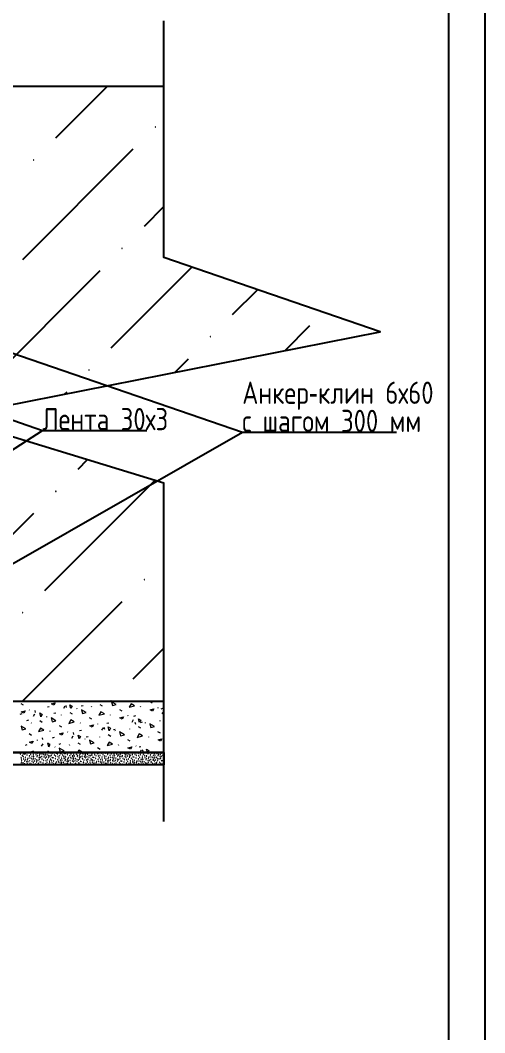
# Model space of a CAD drawing. Header units: millimetres. Extents: x 0 to 23.3, y 0 to 16.5.
# Drawn here: x 20.83 to 23.34, y 8.3 to 13.76 of the extents above; entities that cross this region are included whole.
import ezdxf

# ---------------------------------------------------------------- set-up
doc = ezdxf.new("R2010")
doc.units = ezdxf.units.MM
doc.layers.add('PDF _Геометрия', color=7, linetype='Continuous')
doc.layers.add('PDF _Текст', color=7, linetype='Continuous')
doc.styles.get("Standard").update_dxf_attribs({"font": 'ГОСТ тип А.ttf'})

msp = doc.modelspace()

# ---------------------------------------------------------------- linework, layer by layer
at = {"layer": 'PDF _Геометрия', "lineweight": 25}
for points in [[(0.0435, 16.5036), (23.3398, 16.5036), (23.3398, 0.0315), (0.0435, 0.0315)], [(0.8279, 16.3075), (23.1437, 16.3075), (23.1437, 0.2276), (0.8279, 0.2276)], [(21.6086, 9.7458), (18.2399, 9.7458), (18.1735, 9.7458), (18.1735, 12.6382), (18.2399, 12.6382), (18.2399, 9.8122), (21.6086, 9.8122)]]:
    msp.add_lwpolyline(points, close=True, dxfattribs=at)
for points in [[(21.6086, 9.4391), (21.6086, 11.2652), (20.4425, 11.6217), (22.7747, 12.0822), (21.6086, 12.4833), (21.6086, 13.7609)], [(21.6086, 13.4066), (19.4149, 13.4066), (19.4149, 10.0885), (21.6086, 10.0885)], [(21.3028, 13.4066), (21.024, 13.1279)], [(21.4412, 13.0683), (20.8452, 12.4723)], [(21.6086, 12.7589), (21.5008, 12.6511)], [(21.2624, 12.4127), (20.6664, 11.8168)], [(21.7583, 12.4318), (21.322, 11.9956)], [(22.113, 12.3098), (21.9775, 12.1743)], [(20.1404, 12.1924), (20.1532, 12.188), (22.0327, 11.5409)], [(22.3947, 12.1147), (22.2607, 11.9807)], [(21.7391, 11.936), (21.6666, 11.8634)], [(21.0836, 11.7572), (21.0725, 11.7461)], [(20.1394, 10.4582), (20.1511, 10.4649), (22.0327, 11.5409), (22.0381, 11.5409), (22.8641, 11.5409)], [(21.1949, 11.3917), (21.1432, 11.34)], [(21.56, 11.2801), (20.9644, 10.6845)], [(20.9048, 11.1016), (20.3089, 10.5057)], [(21.3816, 10.6249), (20.8452, 10.0885)], [(21.6086, 10.3751), (21.4412, 10.2077)], [(21.6086, 9.8122), (18.4323, 9.8122), (18.4323, 10.2265), (19.4149, 10.2265)]]:
    msp.add_lwpolyline(points, dxfattribs=at)
at = {"layer": 'PDF _Геометрия', "lineweight": 5}
for points in [[(21.5604, 13.1875), (21.5624, 13.1875), (21.5624, 13.1895), (21.5604, 13.1895)], [(20.9048, 13.0087), (20.9068, 13.0087), (20.9068, 13.0107), (20.9048, 13.0107)], [(21.3816, 12.5319), (21.3836, 12.5319), (21.3836, 12.5339), (21.3816, 12.5339)], [(21.8583, 12.0552), (21.8603, 12.0552), (21.8603, 12.0572), (21.8583, 12.0572)], [(21.2028, 11.8764), (21.2048, 11.8764), (21.2048, 11.8784), (21.2028, 11.8784)], [(21.024, 11.2208), (21.026, 11.2208), (21.026, 11.2228), (21.024, 11.2228)], [(21.5008, 10.7441), (21.5028, 10.7441), (21.5028, 10.7461), (21.5008, 10.7461)], [(20.8452, 10.5653), (20.8472, 10.5653), (20.8472, 10.5673), (20.8452, 10.5673)], [(21.322, 10.0885), (21.324, 10.0885), (21.324, 10.0905), (21.322, 10.0905)], [(20.833, 9.8034), (20.835, 9.8034), (20.835, 9.8054), (20.833, 9.8054)], [(20.8397, 9.8116), (20.8417, 9.8116), (20.8417, 9.8136), (20.8397, 9.8136)], [(20.8425, 9.795), (20.8445, 9.795), (20.8445, 9.797), (20.8425, 9.797)], [(20.8493, 9.7879), (20.8513, 9.7879), (20.8513, 9.7899), (20.8493, 9.7899)], [(20.8596, 9.7856), (20.8616, 9.7856), (20.8616, 9.7876), (20.8596, 9.7876)], [(20.8677, 9.7979), (20.8697, 9.7979), (20.8697, 9.7999), (20.8677, 9.7999)], [(20.8702, 9.8119), (20.8722, 9.8119), (20.8722, 9.8139), (20.8702, 9.8139)], [(20.8831, 9.8105), (20.8851, 9.8105), (20.8851, 9.8125), (20.8831, 9.8125)], [(20.8884, 9.8014), (20.8904, 9.8014), (20.8904, 9.8034), (20.8884, 9.8034)], [(20.8959, 9.7901), (20.8979, 9.7901), (20.8979, 9.7921), (20.8959, 9.7921)], [(20.9024, 9.7989), (20.9044, 9.7989), (20.9044, 9.8009), (20.9024, 9.8009)], [(20.9049, 9.7895), (20.9069, 9.7895), (20.9069, 9.7915), (20.9049, 9.7915)], [(20.9145, 9.8103), (20.9165, 9.8103), (20.9165, 9.8123), (20.9145, 9.8123)], [(20.9161, 9.7992), (20.9181, 9.7992), (20.9181, 9.8012), (20.9161, 9.8012)], [(20.9215, 9.788), (20.9235, 9.788), (20.9235, 9.79), (20.9215, 9.79)], [(20.9244, 9.7941), (20.9264, 9.7941), (20.9264, 9.7961), (20.9244, 9.7961)], [(20.9247, 9.808), (20.9267, 9.808), (20.9267, 9.81), (20.9247, 9.81)], [(20.9324, 9.7837), (20.9344, 9.7837), (20.9344, 9.7857), (20.9324, 9.7857)], [(20.9349, 9.7955), (20.9369, 9.7955), (20.9369, 9.7975), (20.9349, 9.7975)], [(20.939, 9.8027), (20.941, 9.8027), (20.941, 9.8047), (20.939, 9.8047)], [(20.9394, 9.7846), (20.9414, 9.7846), (20.9414, 9.7866), (20.9394, 9.7866)], [(20.9496, 9.8035), (20.9516, 9.8035), (20.9516, 9.8055), (20.9496, 9.8055)], [(20.9586, 9.8007), (20.9606, 9.8007), (20.9606, 9.8027), (20.9586, 9.8027)], [(20.9607, 9.7862), (20.9627, 9.7862), (20.9627, 9.7882), (20.9607, 9.7882)], [(20.9658, 9.7945), (20.9678, 9.7945), (20.9678, 9.7965), (20.9658, 9.7965)], [(20.9673, 9.8008), (20.9693, 9.8008), (20.9693, 9.8028), (20.9673, 9.8028)], [(20.97, 9.812), (20.972, 9.812), (20.972, 9.814), (20.97, 9.814)], [(20.9742, 9.7872), (20.9762, 9.7872), (20.9762, 9.7892), (20.9742, 9.7892)], [(20.9853, 9.7932), (20.9873, 9.7932), (20.9873, 9.7952), (20.9853, 9.7952)], [(20.9858, 9.7831), (20.9878, 9.7831), (20.9878, 9.7851), (20.9858, 9.7851)], [(20.9866, 9.8104), (20.9886, 9.8104), (20.9886, 9.8124), (20.9866, 9.8124)], [(20.9925, 9.7913), (20.9945, 9.7913), (20.9945, 9.7933), (20.9925, 9.7933)], [(20.9976, 9.8061), (20.9996, 9.8061), (20.9996, 9.8081), (20.9976, 9.8081)], [(21.0003, 9.7961), (21.0023, 9.7961), (21.0023, 9.7981), (21.0003, 9.7981)], [(21.0045, 9.8071), (21.0065, 9.8071), (21.0065, 9.8091), (21.0045, 9.8091)], [(21.0151, 9.7976), (21.0171, 9.7976), (21.0171, 9.7996), (21.0151, 9.7996)], [(21.023, 9.7916), (21.025, 9.7916), (21.025, 9.7936), (21.023, 9.7936)], [(21.0259, 9.8086), (21.0279, 9.8086), (21.0279, 9.8106), (21.0259, 9.8106)], [(21.0327, 9.8037), (21.0347, 9.8037), (21.0347, 9.8057), (21.0327, 9.8057)], [(21.0358, 9.7902), (21.0378, 9.7902), (21.0378, 9.7922), (21.0358, 9.7922)], [(21.0394, 9.8096), (21.0414, 9.8096), (21.0414, 9.8116), (21.0394, 9.8116)], [(21.0439, 9.7944), (21.0459, 9.7944), (21.0459, 9.7964), (21.0439, 9.7964)], [(21.0509, 9.8056), (21.0529, 9.8056), (21.0529, 9.8076), (21.0509, 9.8076)], [(21.0604, 9.7972), (21.0624, 9.7972), (21.0624, 9.7992), (21.0604, 9.7992)], [(21.0672, 9.79), (21.0692, 9.79), (21.0692, 9.792), (21.0672, 9.792)], [(21.0775, 9.7878), (21.0795, 9.7878), (21.0795, 9.7898), (21.0775, 9.7898)], [(21.0857, 9.8), (21.0877, 9.8), (21.0877, 9.802), (21.0857, 9.802)], [(21.0917, 9.7824), (21.0937, 9.7824), (21.0937, 9.7844), (21.0917, 9.7844)], [(21.1024, 9.7832), (21.1044, 9.7832), (21.1044, 9.7852), (21.1024, 9.7852)], [(21.1063, 9.8035), (21.1083, 9.8035), (21.1083, 9.8055), (21.1063, 9.8055)], [(21.1138, 9.7922), (21.1158, 9.7922), (21.1158, 9.7942), (21.1138, 9.7942)], [(21.1203, 9.801), (21.1223, 9.801), (21.1223, 9.803), (21.1203, 9.803)], [(21.1228, 9.7917), (21.1248, 9.7917), (21.1248, 9.7937), (21.1228, 9.7937)], [(21.134, 9.8014), (21.136, 9.8014), (21.136, 9.8034), (21.134, 9.8034)], [(21.1394, 9.7901), (21.1414, 9.7901), (21.1414, 9.7921), (21.1394, 9.7921)], [(21.1424, 9.7962), (21.1444, 9.7962), (21.1444, 9.7982), (21.1424, 9.7982)], [(21.1427, 9.8102), (21.1447, 9.8102), (21.1447, 9.8122), (21.1427, 9.8122)], [(21.1503, 9.7859), (21.1523, 9.7859), (21.1523, 9.7879), (21.1503, 9.7879)], [(21.1528, 9.7976), (21.1548, 9.7976), (21.1548, 9.7996), (21.1528, 9.7996)], [(21.1569, 9.8049), (21.1589, 9.8049), (21.1589, 9.8069), (21.1569, 9.8069)], [(21.1573, 9.7868), (21.1593, 9.7868), (21.1593, 9.7888), (21.1573, 9.7888)], [(21.1675, 9.8056), (21.1695, 9.8056), (21.1695, 9.8076), (21.1675, 9.8076)], [(21.1765, 9.8029), (21.1785, 9.8029), (21.1785, 9.8049), (21.1765, 9.8049)], [(21.1786, 9.7883), (21.1806, 9.7883), (21.1806, 9.7903), (21.1786, 9.7903)], [(21.1838, 9.7966), (21.1858, 9.7966), (21.1858, 9.7986), (21.1838, 9.7986)], [(21.1852, 9.803), (21.1872, 9.803), (21.1872, 9.805), (21.1852, 9.805)], [(21.1854, 9.7834), (21.1874, 9.7834), (21.1874, 9.7854), (21.1854, 9.7854)], [(21.1921, 9.7893), (21.1941, 9.7893), (21.1941, 9.7913), (21.1921, 9.7913)], [(21.2032, 9.7953), (21.2052, 9.7953), (21.2052, 9.7973), (21.2032, 9.7973)], [(21.2037, 9.7853), (21.2057, 9.7853), (21.2057, 9.7873), (21.2037, 9.7873)], [(21.2104, 9.7934), (21.2124, 9.7934), (21.2124, 9.7954), (21.2104, 9.7954)], [(21.2155, 9.8083), (21.2175, 9.8083), (21.2175, 9.8103), (21.2155, 9.8103)], [(21.2182, 9.7983), (21.2202, 9.7983), (21.2202, 9.8003), (21.2182, 9.8003)], [(21.2224, 9.8092), (21.2244, 9.8092), (21.2244, 9.8112), (21.2224, 9.8112)], [(21.233, 9.7997), (21.235, 9.7997), (21.235, 9.8017), (21.233, 9.8017)], [(21.2409, 9.7937), (21.2429, 9.7937), (21.2429, 9.7957), (21.2409, 9.7957)], [(21.2438, 9.8107), (21.2458, 9.8107), (21.2458, 9.8127), (21.2438, 9.8127)], [(21.2506, 9.8058), (21.2526, 9.8058), (21.2526, 9.8078), (21.2506, 9.8078)], [(21.2537, 9.7923), (21.2557, 9.7923), (21.2557, 9.7943), (21.2537, 9.7943)], [(21.2573, 9.8118), (21.2593, 9.8118), (21.2593, 9.8138), (21.2573, 9.8138)], [(21.2591, 9.7832), (21.2611, 9.7832), (21.2611, 9.7852), (21.2591, 9.7852)], [(21.2618, 9.7965), (21.2638, 9.7965), (21.2638, 9.7985), (21.2618, 9.7985)], [(21.2689, 9.8077), (21.2709, 9.8077), (21.2709, 9.8097), (21.2689, 9.8097)], [(21.2783, 9.7993), (21.2803, 9.7993), (21.2803, 9.8013), (21.2783, 9.8013)], [(21.2851, 9.7922), (21.2871, 9.7922), (21.2871, 9.7942), (21.2851, 9.7942)], [(21.2954, 9.7899), (21.2974, 9.7899), (21.2974, 9.7919), (21.2954, 9.7919)], [(21.3036, 9.8022), (21.3056, 9.8022), (21.3056, 9.8042), (21.3036, 9.8042)], [(21.3096, 9.7846), (21.3116, 9.7846), (21.3116, 9.7866), (21.3096, 9.7866)], [(21.3203, 9.7854), (21.3223, 9.7854), (21.3223, 9.7874), (21.3203, 9.7874)], [(21.3242, 9.8057), (21.3262, 9.8057), (21.3262, 9.8077), (21.3242, 9.8077)], [(21.3292, 9.7826), (21.3312, 9.7826), (21.3312, 9.7846), (21.3292, 9.7846)], [(21.3317, 9.7944), (21.3337, 9.7944), (21.3337, 9.7964), (21.3317, 9.7964)], [(21.338, 9.7827), (21.34, 9.7827), (21.34, 9.7847), (21.338, 9.7847)], [(21.3382, 9.8032), (21.3402, 9.8032), (21.3402, 9.8052), (21.3382, 9.8052)], [(21.3407, 9.7938), (21.3427, 9.7938), (21.3427, 9.7958), (21.3407, 9.7958)], [(21.3519, 9.8035), (21.3539, 9.8035), (21.3539, 9.8055), (21.3519, 9.8055)], [(21.3573, 9.7923), (21.3593, 9.7923), (21.3593, 9.7943), (21.3573, 9.7943)], [(21.3603, 9.7984), (21.3623, 9.7984), (21.3623, 9.8004), (21.3603, 9.8004)], [(21.3682, 9.788), (21.3702, 9.788), (21.3702, 9.79), (21.3682, 9.79)], [(21.3707, 9.7998), (21.3727, 9.7998), (21.3727, 9.8018), (21.3707, 9.8018)], [(21.3748, 9.807), (21.3768, 9.807), (21.3768, 9.809), (21.3748, 9.809)], [(21.3752, 9.7889), (21.3772, 9.7889), (21.3772, 9.7909), (21.3752, 9.7909)], [(21.3854, 9.8078), (21.3874, 9.8078), (21.3874, 9.8098), (21.3854, 9.8098)], [(21.3944, 9.805), (21.3964, 9.805), (21.3964, 9.807), (21.3944, 9.807)], [(21.3965, 9.7905), (21.3985, 9.7905), (21.3985, 9.7925), (21.3965, 9.7925)], [(21.4017, 9.7988), (21.4037, 9.7988), (21.4037, 9.8008), (21.4017, 9.8008)], [(21.4031, 9.8051), (21.4051, 9.8051), (21.4051, 9.8071), (21.4031, 9.8071)], [(21.4033, 9.7855), (21.4053, 9.7855), (21.4053, 9.7875), (21.4033, 9.7875)], [(21.41, 9.7915), (21.412, 9.7915), (21.412, 9.7935), (21.41, 9.7935)], [(21.4211, 9.7975), (21.4231, 9.7975), (21.4231, 9.7995), (21.4211, 9.7995)], [(21.4216, 9.7874), (21.4236, 9.7874), (21.4236, 9.7894), (21.4216, 9.7894)], [(21.4283, 9.7956), (21.4303, 9.7956), (21.4303, 9.7976), (21.4283, 9.7976)], [(21.4334, 9.8104), (21.4354, 9.8104), (21.4354, 9.8124), (21.4334, 9.8124)], [(21.4361, 9.8004), (21.4381, 9.8004), (21.4381, 9.8024), (21.4361, 9.8024)], [(21.4403, 9.8114), (21.4423, 9.8114), (21.4423, 9.8134), (21.4403, 9.8134)], [(21.4509, 9.8019), (21.4529, 9.8019), (21.4529, 9.8039), (21.4509, 9.8039)], [(21.4563, 9.7819), (21.4583, 9.7819), (21.4583, 9.7839), (21.4563, 9.7839)], [(21.4588, 9.7959), (21.4608, 9.7959), (21.4608, 9.7979), (21.4588, 9.7979)], [(21.4685, 9.808), (21.4705, 9.808), (21.4705, 9.81), (21.4685, 9.81)], [(21.4717, 9.7945), (21.4737, 9.7945), (21.4737, 9.7965), (21.4717, 9.7965)], [(21.477, 9.7854), (21.479, 9.7854), (21.479, 9.7874), (21.477, 9.7874)], [(21.4797, 9.7987), (21.4817, 9.7987), (21.4817, 9.8007), (21.4797, 9.8007)], [(21.4868, 9.8099), (21.4888, 9.8099), (21.4888, 9.8119), (21.4868, 9.8119)], [(21.4909, 9.7829), (21.4929, 9.7829), (21.4929, 9.7849), (21.4909, 9.7849)], [(21.4962, 9.8015), (21.4982, 9.8015), (21.4982, 9.8035), (21.4962, 9.8035)], [(21.503, 9.7943), (21.505, 9.7943), (21.505, 9.7963), (21.503, 9.7963)], [(21.5047, 9.7832), (21.5067, 9.7832), (21.5067, 9.7852), (21.5047, 9.7852)], [(21.5133, 9.792), (21.5153, 9.792), (21.5153, 9.794), (21.5133, 9.794)], [(21.5215, 9.8043), (21.5235, 9.8043), (21.5235, 9.8063), (21.5215, 9.8063)], [(21.5275, 9.7867), (21.5295, 9.7867), (21.5295, 9.7887), (21.5275, 9.7887)], [(21.5382, 9.7875), (21.5402, 9.7875), (21.5402, 9.7895), (21.5382, 9.7895)], [(21.5421, 9.8078), (21.5441, 9.8078), (21.5441, 9.8098), (21.5421, 9.8098)], [(21.5472, 9.7848), (21.5492, 9.7848), (21.5492, 9.7868), (21.5472, 9.7868)], [(21.5497, 9.7965), (21.5517, 9.7965), (21.5517, 9.7985), (21.5497, 9.7985)], [(21.5559, 9.7848), (21.5579, 9.7848), (21.5579, 9.7868), (21.5559, 9.7868)], [(21.5561, 9.8053), (21.5581, 9.8053), (21.5581, 9.8073), (21.5561, 9.8073)], [(21.5586, 9.796), (21.5606, 9.796), (21.5606, 9.798), (21.5586, 9.798)], [(21.5698, 9.8057), (21.5718, 9.8057), (21.5718, 9.8077), (21.5698, 9.8077)], [(21.5752, 9.7944), (21.5772, 9.7944), (21.5772, 9.7964), (21.5752, 9.7964)], [(21.5782, 9.8005), (21.5802, 9.8005), (21.5802, 9.8025), (21.5782, 9.8025)], [(21.5861, 9.7902), (21.5881, 9.7902), (21.5881, 9.7922), (21.5861, 9.7922)], [(21.5886, 9.8019), (21.5906, 9.8019), (21.5906, 9.8039), (21.5886, 9.8039)], [(21.5927, 9.8092), (21.5947, 9.8092), (21.5947, 9.8112), (21.5927, 9.8112)], [(21.5931, 9.7911), (21.5951, 9.7911), (21.5951, 9.7931), (21.5931, 9.7931)], [(21.6033, 9.8099), (21.6053, 9.8099), (21.6053, 9.8119), (21.6033, 9.8119)], [(21.6036, 9.7816), (21.6056, 9.7816), (21.6056, 9.7836), (21.6036, 9.7836)], [(20.8355, 9.7496), (20.8375, 9.7496), (20.8375, 9.7516), (20.8355, 9.7516)], [(20.837, 9.756), (20.839, 9.756), (20.839, 9.758), (20.837, 9.758)], [(20.8372, 9.7764), (20.8392, 9.7764), (20.8392, 9.7784), (20.8372, 9.7784)], [(20.8397, 9.7671), (20.8417, 9.7671), (20.8417, 9.7691), (20.8397, 9.7691)], [(20.851, 9.7768), (20.853, 9.7768), (20.853, 9.7788), (20.851, 9.7788)], [(20.8549, 9.7483), (20.8569, 9.7483), (20.8569, 9.7503), (20.8549, 9.7503)], [(20.8563, 9.7655), (20.8583, 9.7655), (20.8583, 9.7675), (20.8563, 9.7675)], [(20.8593, 9.7717), (20.8613, 9.7717), (20.8613, 9.7737), (20.8593, 9.7737)], [(20.8622, 9.7464), (20.8642, 9.7464), (20.8642, 9.7484), (20.8622, 9.7484)], [(20.8672, 9.7613), (20.8692, 9.7613), (20.8692, 9.7633), (20.8672, 9.7633)], [(20.8697, 9.7731), (20.8717, 9.7731), (20.8717, 9.7751), (20.8697, 9.7751)], [(20.87, 9.7513), (20.872, 9.7513), (20.872, 9.7533), (20.87, 9.7533)], [(20.8738, 9.7803), (20.8758, 9.7803), (20.8758, 9.7823), (20.8738, 9.7823)], [(20.8742, 9.7622), (20.8762, 9.7622), (20.8762, 9.7642), (20.8742, 9.7642)], [(20.8845, 9.7811), (20.8865, 9.7811), (20.8865, 9.7831), (20.8845, 9.7831)], [(20.8848, 9.7527), (20.8868, 9.7527), (20.8868, 9.7547), (20.8848, 9.7547)], [(20.8927, 9.7467), (20.8947, 9.7467), (20.8947, 9.7487), (20.8927, 9.7487)], [(20.8934, 9.7783), (20.8954, 9.7783), (20.8954, 9.7803), (20.8934, 9.7803)], [(20.8955, 9.7637), (20.8975, 9.7637), (20.8975, 9.7657), (20.8955, 9.7657)], [(20.9007, 9.7721), (20.9027, 9.7721), (20.9027, 9.7741), (20.9007, 9.7741)], [(20.9022, 9.7784), (20.9042, 9.7784), (20.9042, 9.7804), (20.9022, 9.7804)], [(20.9023, 9.7588), (20.9043, 9.7588), (20.9043, 9.7608), (20.9023, 9.7608)], [(20.909, 9.7647), (20.911, 9.7647), (20.911, 9.7667), (20.909, 9.7667)], [(20.9136, 9.7495), (20.9156, 9.7495), (20.9156, 9.7515), (20.9136, 9.7515)], [(20.9201, 9.7707), (20.9221, 9.7707), (20.9221, 9.7727), (20.9201, 9.7727)], [(20.9206, 9.7607), (20.9226, 9.7607), (20.9226, 9.7627), (20.9206, 9.7627)], [(20.9273, 9.7688), (20.9293, 9.7688), (20.9293, 9.7708), (20.9273, 9.7708)], [(20.9301, 9.7523), (20.9321, 9.7523), (20.9321, 9.7543), (20.9301, 9.7543)], [(20.9351, 9.7737), (20.9371, 9.7737), (20.9371, 9.7757), (20.9351, 9.7757)], [(20.9499, 9.7752), (20.9519, 9.7752), (20.9519, 9.7772), (20.9499, 9.7772)], [(20.9553, 9.7552), (20.9573, 9.7552), (20.9573, 9.7572), (20.9553, 9.7572)], [(20.9578, 9.7691), (20.9598, 9.7691), (20.9598, 9.7711), (20.9578, 9.7711)], [(20.9675, 9.7812), (20.9695, 9.7812), (20.9695, 9.7832), (20.9675, 9.7832)], [(20.9707, 9.7677), (20.9727, 9.7677), (20.9727, 9.7697), (20.9707, 9.7697)], [(20.976, 9.7586), (20.978, 9.7586), (20.978, 9.7606), (20.976, 9.7606)], [(20.9787, 9.772), (20.9807, 9.772), (20.9807, 9.774), (20.9787, 9.774)], [(20.9835, 9.7474), (20.9855, 9.7474), (20.9855, 9.7494), (20.9835, 9.7494)], [(20.99, 9.7562), (20.992, 9.7562), (20.992, 9.7582), (20.99, 9.7582)], [(20.9925, 9.7468), (20.9945, 9.7468), (20.9945, 9.7488), (20.9925, 9.7488)], [(20.9952, 9.7747), (20.9972, 9.7747), (20.9972, 9.7767), (20.9952, 9.7767)], [(21.0021, 9.7676), (21.0041, 9.7676), (21.0041, 9.7696), (21.0021, 9.7696)], [(21.0037, 9.7565), (21.0057, 9.7565), (21.0057, 9.7585), (21.0037, 9.7585)], [(21.012, 9.7514), (21.014, 9.7514), (21.014, 9.7534), (21.012, 9.7534)], [(21.0123, 9.7653), (21.0143, 9.7653), (21.0143, 9.7673), (21.0123, 9.7673)], [(21.0205, 9.7776), (21.0225, 9.7776), (21.0225, 9.7796), (21.0205, 9.7796)], [(21.0225, 9.7528), (21.0245, 9.7528), (21.0245, 9.7548), (21.0225, 9.7548)], [(21.0266, 9.76), (21.0286, 9.76), (21.0286, 9.762), (21.0266, 9.762)], [(21.0372, 9.7608), (21.0392, 9.7608), (21.0392, 9.7628), (21.0372, 9.7628)], [(21.0412, 9.7811), (21.0432, 9.7811), (21.0432, 9.7831), (21.0412, 9.7831)], [(21.0462, 9.758), (21.0482, 9.758), (21.0482, 9.76), (21.0462, 9.76)], [(21.0487, 9.7698), (21.0507, 9.7698), (21.0507, 9.7718), (21.0487, 9.7718)], [(21.0534, 9.7518), (21.0554, 9.7518), (21.0554, 9.7538), (21.0534, 9.7538)], [(21.0549, 9.7581), (21.0569, 9.7581), (21.0569, 9.7601), (21.0549, 9.7601)], [(21.0551, 9.7786), (21.0571, 9.7786), (21.0571, 9.7806), (21.0551, 9.7806)], [(21.0576, 9.7692), (21.0596, 9.7692), (21.0596, 9.7712), (21.0576, 9.7712)], [(21.0689, 9.7789), (21.0709, 9.7789), (21.0709, 9.7809), (21.0689, 9.7809)], [(21.0728, 9.7504), (21.0748, 9.7504), (21.0748, 9.7524), (21.0728, 9.7524)], [(21.0742, 9.7677), (21.0762, 9.7677), (21.0762, 9.7697), (21.0742, 9.7697)], [(21.0772, 9.7738), (21.0792, 9.7738), (21.0792, 9.7758), (21.0772, 9.7758)], [(21.0801, 9.7485), (21.0821, 9.7485), (21.0821, 9.7505), (21.0801, 9.7505)], [(21.0851, 9.7634), (21.0871, 9.7634), (21.0871, 9.7654), (21.0851, 9.7654)], [(21.0876, 9.7752), (21.0896, 9.7752), (21.0896, 9.7772), (21.0876, 9.7772)], [(21.0879, 9.7534), (21.0899, 9.7534), (21.0899, 9.7554), (21.0879, 9.7554)], [(21.0921, 9.7644), (21.0941, 9.7644), (21.0941, 9.7664), (21.0921, 9.7664)], [(21.1027, 9.7549), (21.1047, 9.7549), (21.1047, 9.7569), (21.1027, 9.7569)], [(21.1106, 9.7488), (21.1126, 9.7488), (21.1126, 9.7508), (21.1106, 9.7508)], [(21.1113, 9.7805), (21.1133, 9.7805), (21.1133, 9.7825), (21.1113, 9.7825)], [(21.1134, 9.7659), (21.1154, 9.7659), (21.1154, 9.7679), (21.1134, 9.7679)], [(21.1186, 9.7742), (21.1206, 9.7742), (21.1206, 9.7762), (21.1186, 9.7762)], [(21.1201, 9.7805), (21.1221, 9.7805), (21.1221, 9.7825), (21.1201, 9.7825)], [(21.1203, 9.7609), (21.1223, 9.7609), (21.1223, 9.7629), (21.1203, 9.7629)], [(21.1234, 9.7475), (21.1254, 9.7475), (21.1254, 9.7495), (21.1234, 9.7495)], [(21.1269, 9.7669), (21.1289, 9.7669), (21.1289, 9.7689), (21.1269, 9.7689)], [(21.1315, 9.7517), (21.1335, 9.7517), (21.1335, 9.7537), (21.1315, 9.7537)], [(21.138, 9.7729), (21.14, 9.7729), (21.14, 9.7749), (21.138, 9.7749)], [(21.1385, 9.7629), (21.1405, 9.7629), (21.1405, 9.7649), (21.1385, 9.7649)], [(21.1452, 9.771), (21.1472, 9.771), (21.1472, 9.773), (21.1452, 9.773)], [(21.148, 9.7544), (21.15, 9.7544), (21.15, 9.7564), (21.148, 9.7564)], [(21.153, 9.7759), (21.155, 9.7759), (21.155, 9.7779), (21.153, 9.7779)], [(21.1548, 9.7473), (21.1568, 9.7473), (21.1568, 9.7493), (21.1548, 9.7493)], [(21.1678, 9.7773), (21.1698, 9.7773), (21.1698, 9.7793), (21.1678, 9.7793)], [(21.1732, 9.7573), (21.1752, 9.7573), (21.1752, 9.7593), (21.1732, 9.7593)], [(21.1757, 9.7713), (21.1777, 9.7713), (21.1777, 9.7733), (21.1757, 9.7733)], [(21.1886, 9.7699), (21.1906, 9.7699), (21.1906, 9.7719), (21.1886, 9.7719)], [(21.1939, 9.7608), (21.1959, 9.7608), (21.1959, 9.7628), (21.1939, 9.7628)], [(21.1966, 9.7741), (21.1986, 9.7741), (21.1986, 9.7761), (21.1966, 9.7761)], [(21.2014, 9.7495), (21.2034, 9.7495), (21.2034, 9.7515), (21.2014, 9.7515)], [(21.2079, 9.7583), (21.2099, 9.7583), (21.2099, 9.7603), (21.2079, 9.7603)], [(21.2104, 9.749), (21.2124, 9.749), (21.2124, 9.751), (21.2104, 9.751)], [(21.2132, 9.7769), (21.2152, 9.7769), (21.2152, 9.7789), (21.2132, 9.7789)], [(21.22, 9.7698), (21.222, 9.7698), (21.222, 9.7718), (21.22, 9.7718)], [(21.2216, 9.7587), (21.2236, 9.7587), (21.2236, 9.7607), (21.2216, 9.7607)], [(21.227, 9.7474), (21.229, 9.7474), (21.229, 9.7494), (21.227, 9.7494)], [(21.2299, 9.7535), (21.2319, 9.7535), (21.2319, 9.7555), (21.2299, 9.7555)], [(21.2302, 9.7675), (21.2322, 9.7675), (21.2322, 9.7695), (21.2302, 9.7695)], [(21.2384, 9.7797), (21.2404, 9.7797), (21.2404, 9.7817), (21.2384, 9.7817)], [(21.2404, 9.7549), (21.2424, 9.7549), (21.2424, 9.7569), (21.2404, 9.7569)], [(21.2445, 9.7622), (21.2465, 9.7622), (21.2465, 9.7642), (21.2445, 9.7642)], [(21.2551, 9.7629), (21.2571, 9.7629), (21.2571, 9.7649), (21.2551, 9.7649)], [(21.2641, 9.7602), (21.2661, 9.7602), (21.2661, 9.7622), (21.2641, 9.7622)], [(21.2666, 9.772), (21.2686, 9.772), (21.2686, 9.774), (21.2666, 9.774)], [(21.2713, 9.7539), (21.2733, 9.7539), (21.2733, 9.7559), (21.2713, 9.7559)], [(21.2728, 9.7603), (21.2748, 9.7603), (21.2748, 9.7623), (21.2728, 9.7623)], [(21.273, 9.7807), (21.275, 9.7807), (21.275, 9.7827), (21.273, 9.7827)], [(21.2755, 9.7714), (21.2775, 9.7714), (21.2775, 9.7734), (21.2755, 9.7734)], [(21.2797, 9.7466), (21.2817, 9.7466), (21.2817, 9.7486), (21.2797, 9.7486)], [(21.2868, 9.7811), (21.2888, 9.7811), (21.2888, 9.7831), (21.2868, 9.7831)], [(21.2908, 9.7526), (21.2928, 9.7526), (21.2928, 9.7546), (21.2908, 9.7546)], [(21.2921, 9.7698), (21.2941, 9.7698), (21.2941, 9.7718), (21.2921, 9.7718)], [(21.2951, 9.7759), (21.2971, 9.7759), (21.2971, 9.7779), (21.2951, 9.7779)], [(21.298, 9.7507), (21.3, 9.7507), (21.3, 9.7527), (21.298, 9.7527)], [(21.303, 9.7656), (21.305, 9.7656), (21.305, 9.7676), (21.303, 9.7676)], [(21.3055, 9.7774), (21.3075, 9.7774), (21.3075, 9.7794), (21.3055, 9.7794)], [(21.3058, 9.7556), (21.3078, 9.7556), (21.3078, 9.7576), (21.3058, 9.7576)], [(21.31, 9.7665), (21.312, 9.7665), (21.312, 9.7685), (21.31, 9.7685)], [(21.3206, 9.757), (21.3226, 9.757), (21.3226, 9.759), (21.3206, 9.759)], [(21.3285, 9.751), (21.3305, 9.751), (21.3305, 9.753), (21.3285, 9.753)], [(21.3314, 9.768), (21.3334, 9.768), (21.3334, 9.77), (21.3314, 9.77)], [(21.3365, 9.7764), (21.3385, 9.7764), (21.3385, 9.7784), (21.3365, 9.7784)], [(21.3382, 9.7631), (21.3402, 9.7631), (21.3402, 9.7651), (21.3382, 9.7651)], [(21.3413, 9.7496), (21.3433, 9.7496), (21.3433, 9.7516), (21.3413, 9.7516)], [(21.3449, 9.769), (21.3469, 9.769), (21.3469, 9.771), (21.3449, 9.771)], [(21.3494, 9.7538), (21.3514, 9.7538), (21.3514, 9.7558), (21.3494, 9.7558)], [(21.3559, 9.775), (21.3579, 9.775), (21.3579, 9.777), (21.3559, 9.777)], [(21.3564, 9.765), (21.3584, 9.765), (21.3584, 9.767), (21.3564, 9.767)], [(21.3631, 9.7731), (21.3651, 9.7731), (21.3651, 9.7751), (21.3631, 9.7751)], [(21.3659, 9.7566), (21.3679, 9.7566), (21.3679, 9.7586), (21.3659, 9.7586)], [(21.3709, 9.778), (21.3729, 9.778), (21.3729, 9.78), (21.3709, 9.78)], [(21.3727, 9.7495), (21.3747, 9.7495), (21.3747, 9.7515), (21.3727, 9.7515)], [(21.383, 9.7472), (21.385, 9.7472), (21.385, 9.7492), (21.383, 9.7492)], [(21.3857, 9.7795), (21.3877, 9.7795), (21.3877, 9.7815), (21.3857, 9.7815)], [(21.3911, 9.7595), (21.3931, 9.7595), (21.3931, 9.7615), (21.3911, 9.7615)], [(21.3936, 9.7734), (21.3956, 9.7734), (21.3956, 9.7754), (21.3936, 9.7754)], [(21.4065, 9.772), (21.4085, 9.772), (21.4085, 9.774), (21.4065, 9.774)], [(21.4118, 9.7629), (21.4138, 9.7629), (21.4138, 9.7649), (21.4118, 9.7649)], [(21.4145, 9.7763), (21.4165, 9.7763), (21.4165, 9.7783), (21.4145, 9.7783)], [(21.4193, 9.7517), (21.4213, 9.7517), (21.4213, 9.7537), (21.4193, 9.7537)], [(21.4258, 9.7605), (21.4278, 9.7605), (21.4278, 9.7625), (21.4258, 9.7625)], [(21.4283, 9.7511), (21.4303, 9.7511), (21.4303, 9.7531), (21.4283, 9.7531)], [(21.4311, 9.779), (21.4331, 9.779), (21.4331, 9.781), (21.4311, 9.781)], [(21.4379, 9.7719), (21.4399, 9.7719), (21.4399, 9.7739), (21.4379, 9.7739)], [(21.4395, 9.7608), (21.4415, 9.7608), (21.4415, 9.7628), (21.4395, 9.7628)], [(21.4449, 9.7495), (21.4469, 9.7495), (21.4469, 9.7515), (21.4449, 9.7515)], [(21.4478, 9.7557), (21.4498, 9.7557), (21.4498, 9.7577), (21.4478, 9.7577)], [(21.4481, 9.7696), (21.4501, 9.7696), (21.4501, 9.7716), (21.4481, 9.7716)], [(21.4583, 9.7571), (21.4603, 9.7571), (21.4603, 9.7591), (21.4583, 9.7591)], [(21.4624, 9.7643), (21.4644, 9.7643), (21.4644, 9.7663), (21.4624, 9.7663)], [(21.4628, 9.7462), (21.4648, 9.7462), (21.4648, 9.7482), (21.4628, 9.7482)], [(21.473, 9.7651), (21.475, 9.7651), (21.475, 9.7671), (21.473, 9.7671)], [(21.482, 9.7623), (21.484, 9.7623), (21.484, 9.7643), (21.482, 9.7643)], [(21.4841, 9.7477), (21.4861, 9.7477), (21.4861, 9.7497), (21.4841, 9.7497)], [(21.4845, 9.7741), (21.4865, 9.7741), (21.4865, 9.7761), (21.4845, 9.7761)], [(21.4892, 9.7561), (21.4912, 9.7561), (21.4912, 9.7581), (21.4892, 9.7581)], [(21.4907, 9.7624), (21.4927, 9.7624), (21.4927, 9.7644), (21.4907, 9.7644)], [(21.4934, 9.7735), (21.4954, 9.7735), (21.4954, 9.7755), (21.4934, 9.7755)], [(21.4976, 9.7487), (21.4996, 9.7487), (21.4996, 9.7507), (21.4976, 9.7507)], [(21.5087, 9.7547), (21.5107, 9.7547), (21.5107, 9.7567), (21.5087, 9.7567)], [(21.51, 9.772), (21.512, 9.772), (21.512, 9.774), (21.51, 9.774)], [(21.513, 9.7781), (21.515, 9.7781), (21.515, 9.7801), (21.513, 9.7801)], [(21.5159, 9.7528), (21.5179, 9.7528), (21.5179, 9.7548), (21.5159, 9.7548)], [(21.521, 9.7677), (21.523, 9.7677), (21.523, 9.7697), (21.521, 9.7697)], [(21.5234, 9.7795), (21.5254, 9.7795), (21.5254, 9.7815), (21.5234, 9.7815)], [(21.5237, 9.7577), (21.5257, 9.7577), (21.5257, 9.7597), (21.5237, 9.7597)], [(21.5279, 9.7687), (21.5299, 9.7687), (21.5299, 9.7707), (21.5279, 9.7707)], [(21.5385, 9.7592), (21.5405, 9.7592), (21.5405, 9.7612), (21.5385, 9.7612)], [(21.5464, 9.7531), (21.5484, 9.7531), (21.5484, 9.7551), (21.5464, 9.7551)], [(21.5493, 9.7702), (21.5513, 9.7702), (21.5513, 9.7722), (21.5493, 9.7722)], [(21.5544, 9.7785), (21.5564, 9.7785), (21.5564, 9.7805), (21.5544, 9.7805)], [(21.5561, 9.7652), (21.5581, 9.7652), (21.5581, 9.7672), (21.5561, 9.7672)], [(21.5592, 9.7517), (21.5612, 9.7517), (21.5612, 9.7537), (21.5592, 9.7537)], [(21.5628, 9.7712), (21.5648, 9.7712), (21.5648, 9.7732), (21.5628, 9.7732)], [(21.5673, 9.756), (21.5693, 9.756), (21.5693, 9.758), (21.5673, 9.758)], [(21.5738, 9.7772), (21.5758, 9.7772), (21.5758, 9.7792), (21.5738, 9.7792)], [(21.5743, 9.7672), (21.5763, 9.7672), (21.5763, 9.7692), (21.5743, 9.7692)], [(21.581, 9.7753), (21.583, 9.7753), (21.583, 9.7773), (21.581, 9.7773)], [(21.5838, 9.7587), (21.5858, 9.7587), (21.5858, 9.7607), (21.5838, 9.7607)], [(21.5888, 9.7802), (21.5908, 9.7802), (21.5908, 9.7822), (21.5888, 9.7822)], [(21.5906, 9.7516), (21.5926, 9.7516), (21.5926, 9.7536), (21.5906, 9.7536)], [(21.6009, 9.7493), (21.6029, 9.7493), (21.6029, 9.7513), (21.6009, 9.7513)]]:
    msp.add_lwpolyline(points, close=True, dxfattribs=at)
at = {"layer": 'PDF _Геометрия', "color": 6, "lineweight": 25}
for points in [[(19.4009, 12.0911), (19.4137, 12.0867), (20.9536, 11.5504)], [(19.3997, 10.5477), (19.4111, 10.555), (20.9536, 11.5504), (20.959, 11.5504), (21.5164, 11.5504)]]:
    msp.add_lwpolyline(points, dxfattribs=at)
at = {"layer": 'PDF _Геометрия', "lineweight": 18}
for points in [[(20.8506, 10.0676), (20.8377, 10.075)], [(20.9796, 10.0585), (20.9898, 10.0612)], [(21.0452, 10.0842), (21.0445, 10.0868)], [(21.0675, 10.052), (21.0749, 10.0649)], [(21.0829, 10.0556), (21.0801, 10.0658)], [(21.1614, 10.0636), (21.1716, 10.0663)], [(21.2188, 10.0571), (21.2181, 10.0597)], [(21.25, 10.083), (21.2486, 10.0885)], [(21.2775, 10.062), (21.2646, 10.0694)], [(21.4312, 10.0749), (21.4207, 10.0567), (21.4495, 10.0644), (21.4312, 10.0749)], [(21.4833, 10.0571), (21.4826, 10.0597)], [(21.5455, 10.0792), (21.5326, 10.0867)], [(20.833, 10.0192), (20.8432, 10.0219)], [(20.8824, 10.0406), (20.8817, 10.0432)], [(20.9047, 10.0084), (20.9121, 10.0213)], [(20.9157, 10.0283), (20.913, 10.0384)], [(20.9769, 10.0032), (20.9762, 10.0058)], [(21.0149, 10.0243), (21.0251, 10.027)], [(21.056, 10.0135), (21.0553, 10.0161)], [(21.1147, 10.0183), (21.1018, 10.0258)], [(21.1397, 10.0469), (21.1391, 10.0494)], [(21.2579, 10.0131), (21.2867, 10.0208), (21.2684, 10.0313), (21.2579, 10.0131)], [(21.3205, 10.0135), (21.3198, 10.016)], [(21.3827, 10.0356), (21.3698, 10.0431)], [(21.4145, 10.0087), (21.4138, 10.0112)], [(21.4465, 10.0091), (21.4567, 10.0118)], [(21.5773, 10.0523), (21.5766, 10.0548)], [(21.5931, 10.0484), (21.6032, 10.0511)], [(21.5995, 10.0201), (21.607, 10.033)], [(20.8684, 9.9851), (20.8785, 9.9878)], [(20.8932, 9.9699), (20.8925, 9.9724)], [(20.9519, 9.9747), (20.939, 9.9822)], [(21.0571, 9.9484), (21.0442, 9.9558)], [(21.1577, 9.9699), (21.157, 9.9724)], [(21.2199, 9.992), (21.207, 9.9994)], [(21.2516, 9.9651), (21.251, 9.9676)], [(21.3, 9.9698), (21.3102, 9.9726)], [(21.3129, 9.9297), (21.3075, 9.95), (21.3204, 9.9426), (21.3129, 9.9297)], [(21.4367, 9.9765), (21.4442, 9.9894)], [(21.4565, 9.9638), (21.4538, 9.9739)], [(21.4839, 9.9428), (21.471, 9.9502)], [(21.4819, 9.9749), (21.492, 9.9777)], [(21.509, 9.9713), (21.5083, 9.9738)], [(21.5881, 9.9816), (21.5874, 9.9841)], [(20.8943, 9.9047), (20.8814, 9.9122)], [(20.9948, 9.9262), (20.9942, 9.9288)], [(21.0069, 9.8913), (21.0171, 9.894)], [(21.0888, 9.9214), (21.0881, 9.924)], [(21.1111, 9.8892), (21.1185, 9.9021)], [(21.1221, 9.9091), (21.1194, 9.9193)], [(21.1535, 9.9306), (21.1636, 9.9333)], [(21.1888, 9.8964), (21.199, 9.8991)], [(21.2624, 9.8943), (21.2617, 9.8969)], [(21.2739, 9.9328), (21.2814, 9.9457)], [(21.2893, 9.9364), (21.2866, 9.9466)], [(21.3211, 9.8991), (21.3082, 9.9066)], [(21.3353, 9.9357), (21.3455, 9.9384)], [(21.3462, 9.9277), (21.3455, 9.9302)], [(21.4252, 9.9379), (21.4246, 9.9405)], [(21.5269, 9.8943), (21.5262, 9.8968)], [(21.5892, 9.9164), (21.5762, 9.9239)], [(20.8604, 9.852), (20.8706, 9.8548)], [(20.8821, 9.8688), (20.9024, 9.8742), (20.895, 9.8613), (20.8821, 9.8688)], [(20.926, 9.8778), (20.9253, 9.8803)], [(20.9483, 9.8456), (20.9557, 9.8585)], [(20.955, 9.8817), (20.9522, 9.8919)], [(20.9873, 9.8424), (20.9818, 9.8628)], [(20.9873, 9.8424), (20.9948, 9.8553), (20.9818, 9.8628)], [(21.0206, 9.8404), (21.0199, 9.843)], [(21.0423, 9.8571), (21.0524, 9.8599)], [(21.0996, 9.8507), (21.0989, 9.8532)], [(21.1583, 9.8555), (21.1454, 9.863)], [(21.1834, 9.884), (21.1827, 9.8866)], [(21.3641, 9.8507), (21.3634, 9.8532)], [(21.4263, 9.8728), (21.4134, 9.8802)], [(21.4581, 9.8459), (21.4574, 9.8484)], [(21.4739, 9.8419), (21.484, 9.8446)], [(20.838, 9.7869), (20.8369, 9.7858)], [(20.8369, 9.7858), (20.8393, 9.7852)], [(20.8393, 9.7852), (20.838, 9.7869)], [(20.8513, 9.8054), (20.8587, 9.805)], [(20.8568, 9.8021), (20.8513, 9.8054)], [(20.8587, 9.805), (20.8568, 9.8021)], [(20.8846, 9.7935), (20.8819, 9.7948), (20.8807, 9.7921), (20.8846, 9.7935)], [(20.8957, 9.8179), (20.9059, 9.8206)], [(20.9032, 9.8093), (20.9021, 9.8082)], [(20.9021, 9.8082), (20.9045, 9.8076)], [(20.9045, 9.8076), (20.9032, 9.8093)], [(20.9806, 9.8003), (20.9778, 9.8022), (20.9763, 9.8003)], [(20.9763, 9.8003), (20.9806, 9.8003)], [(20.9949, 9.8122), (20.9826, 9.8193)], [(21.0096, 9.7819), (21.0041, 9.7851), (21.0115, 9.7847)], [(21.0115, 9.7847), (21.0096, 9.7819)], [(21.0125, 9.8122), (21.0125, 9.8113), (21.0152, 9.8122)], [(21.0559, 9.7891), (21.0548, 9.788), (21.0572, 9.7873)], [(21.0572, 9.7873), (21.0559, 9.7891)], [(21.0747, 9.8043), (21.0692, 9.8075), (21.0766, 9.8071)], [(21.0766, 9.8071), (21.0747, 9.8043)], [(21.1211, 9.8115), (21.12, 9.8104)], [(21.12, 9.8104), (21.1224, 9.8098)], [(21.1224, 9.8098), (21.1211, 9.8115)], [(21.1595, 9.8122), (21.1675, 9.8143), (21.1492, 9.8249), (21.1419, 9.8122)], [(21.1653, 9.7932), (21.1653, 9.791)], [(21.1653, 9.791), (21.1685, 9.7921), (21.1653, 9.7932)], [(21.1942, 9.8024), (21.1985, 9.8025), (21.1957, 9.8044), (21.1942, 9.8024)], [(21.222, 9.7872), (21.2294, 9.7869)], [(21.2275, 9.784), (21.222, 9.7872)], [(21.2294, 9.7869), (21.2275, 9.784)], [(21.2635, 9.8292), (21.2506, 9.8366)], [(21.2738, 9.7912), (21.2727, 9.7901), (21.2751, 9.7895)], [(21.2751, 9.7895), (21.2738, 9.7912)], [(21.2871, 9.8097), (21.2946, 9.8093)], [(21.2926, 9.8064), (21.2871, 9.8097)], [(21.2946, 9.8093), (21.2926, 9.8064)], [(21.3178, 9.7991), (21.3165, 9.7964)], [(21.3165, 9.7964), (21.3204, 9.7978), (21.3178, 9.7991)], [(21.3392, 9.8122), (21.3403, 9.8119)], [(21.3403, 9.8119), (21.3401, 9.8122)], [(21.3513, 9.7822), (21.3484, 9.7841), (21.3469, 9.7821), (21.3513, 9.7822)], [(21.3832, 9.7953), (21.3832, 9.7932)], [(21.3864, 9.7943), (21.3832, 9.7953)], [(21.3832, 9.7932), (21.3864, 9.7943)], [(21.4399, 9.7894), (21.4473, 9.789)], [(21.4454, 9.7862), (21.4399, 9.7894)], [(21.4473, 9.789), (21.4454, 9.7861)], [(21.4804, 9.8137), (21.4878, 9.8266)], [(21.4917, 9.7934), (21.4906, 9.7923)], [(21.4906, 9.7923), (21.493, 9.7916)], [(21.493, 9.7916), (21.4917, 9.7934)], [(21.4958, 9.8172), (21.493, 9.8274)], [(21.5105, 9.8086), (21.505, 9.8118), (21.5125, 9.8114)], [(21.5125, 9.8114), (21.5105, 9.8086)], [(21.5189, 9.8122), (21.5139, 9.8308), (21.5268, 9.8234), (21.5204, 9.8122)], [(21.5357, 9.8012), (21.5344, 9.7986)], [(21.5344, 9.7986), (21.5383, 9.7999), (21.5357, 9.8012)], [(21.5663, 9.7863), (21.5648, 9.7843), (21.5692, 9.7843), (21.5663, 9.7863)], [(21.6011, 9.7975), (21.6011, 9.7953)], [(21.6011, 9.7953), (21.6044, 9.7964), (21.6011, 9.7975)], [(20.8503, 9.7554), (20.8474, 9.7574), (20.8459, 9.7554), (20.8503, 9.7554)], [(20.8822, 9.7686), (20.8822, 9.7664)], [(20.8822, 9.7664), (20.8855, 9.7676), (20.8822, 9.7686)], [(20.9111, 9.7778), (20.9155, 9.7779), (20.9126, 9.7798), (20.9111, 9.7778)], [(20.9444, 9.7594), (20.9389, 9.7626), (20.9463, 9.7623)], [(20.9463, 9.7623), (20.9444, 9.7594)], [(20.9908, 9.7666), (20.9897, 9.7655), (20.9921, 9.7649)], [(20.9921, 9.7649), (20.9907, 9.7666)], [(21.0347, 9.7745), (21.0334, 9.7718)], [(21.0334, 9.7718), (21.0373, 9.7732), (21.0347, 9.7745)], [(21.035, 9.7483), (21.035, 9.7461), (21.0382, 9.7473), (21.035, 9.7483)], [(21.0653, 9.7595), (21.0638, 9.7575), (21.0682, 9.7576)], [(21.0682, 9.7576), (21.0653, 9.7595)], [(21.1001, 9.7708), (21.1001, 9.7686)], [(21.1001, 9.7686), (21.1034, 9.7697), (21.1001, 9.7708)], [(21.1305, 9.782), (21.129, 9.78), (21.1334, 9.78), (21.1305, 9.782)], [(21.1435, 9.7463), (21.143, 9.7458)], [(21.1439, 9.7458), (21.1435, 9.7463)], [(21.1568, 9.7648), (21.1642, 9.7644)], [(21.1623, 9.7616), (21.1568, 9.7648)], [(21.1642, 9.7644), (21.1623, 9.7616)], [(21.1901, 9.7529), (21.1874, 9.7542), (21.1862, 9.7516), (21.1901, 9.7529)], [(21.2087, 9.7688), (21.2076, 9.7677)], [(21.2076, 9.7677), (21.21, 9.767)], [(21.21, 9.767), (21.2087, 9.7688)], [(21.2529, 9.7505), (21.2529, 9.7483)], [(21.2529, 9.7483), (21.2561, 9.7494), (21.2529, 9.7505)], [(21.2861, 9.7597), (21.2833, 9.7617), (21.2817, 9.7597), (21.2861, 9.7597)], [(21.318, 9.7707), (21.3213, 9.7718), (21.318, 9.7729), (21.318, 9.7707)], [(21.3802, 9.7637), (21.3747, 9.7669), (21.3821, 9.7666)], [(21.3821, 9.7666), (21.3802, 9.7637)], [(21.4053, 9.7563), (21.4041, 9.7537)], [(21.4041, 9.7537), (21.408, 9.7551)], [(21.408, 9.7551), (21.4053, 9.7563)], [(21.4266, 9.7709), (21.4255, 9.7698)], [(21.4255, 9.7698), (21.4279, 9.7692), (21.4266, 9.7709)], [(21.4705, 9.7788), (21.4692, 9.7761)], [(21.4692, 9.7761), (21.4731, 9.7775)], [(21.4731, 9.7775), (21.4705, 9.7788)], [(21.4708, 9.7526), (21.4708, 9.7504)], [(21.4708, 9.7504), (21.474, 9.7516), (21.4708, 9.7526)], [(21.4997, 9.7618), (21.504, 9.7619), (21.5012, 9.7638), (21.4997, 9.7618)], [(21.5275, 9.7466), (21.5349, 9.7463)], [(21.5288, 9.7458), (21.5275, 9.7466)], [(21.5349, 9.7463), (21.5346, 9.7458)], [(21.5359, 9.7751), (21.5359, 9.7729)], [(21.5359, 9.7729), (21.5392, 9.774), (21.5359, 9.7751)], [(21.5793, 9.7506), (21.5782, 9.7495), (21.5806, 9.7489)], [(21.5806, 9.7489), (21.5793, 9.7506)], [(21.5926, 9.7691), (21.6, 9.7687)], [(21.5981, 9.7659), (21.5926, 9.7691)], [(21.6, 9.7687), (21.5981, 9.7659)]]:
    msp.add_lwpolyline(points, dxfattribs=at)
for points in [[(21.0013, 10.0752), (21.0216, 10.0807), (21.0142, 10.0677)], [(21.101, 10.0692), (21.1139, 10.0618), (21.1065, 10.0489)], [(21.3256, 10.0858), (21.3311, 10.0654), (21.3514, 10.0709)], [(20.8385, 10.0316), (20.8588, 10.037), (20.8514, 10.0241)], [(20.9382, 10.0256), (20.9511, 10.0181), (20.9437, 10.0052)], [(21.1628, 10.0421), (21.1683, 10.0218), (21.1886, 10.0272)], [(21.3705, 9.9996), (21.3909, 10.0051), (21.3834, 9.9922)], [(21.5334, 10.0433), (21.5537, 10.0487), (21.5463, 10.0358)], [(20.8372, 9.9549), (20.8426, 9.9345), (20.863, 9.94)], [(21, 9.9985), (21.0055, 9.9782), (21.0258, 9.9836)], [(21.1056, 9.9877), (21.0951, 9.9694), (21.1238, 9.9772)], [(21.2077, 9.956), (21.2281, 9.9615), (21.2206, 9.9486)], [(21.4703, 9.9936), (21.4832, 9.9862), (21.4758, 9.9733)], [(21.5321, 9.9666), (21.5375, 9.9462), (21.5579, 9.9517)], [(20.9428, 9.9441), (20.9322, 9.9258), (20.961, 9.9335)], [(21.0449, 9.9124), (21.0653, 9.9178), (21.0578, 9.9049)], [(21.1447, 9.9064), (21.1576, 9.8989), (21.1501, 9.886)], [(21.3693, 9.9229), (21.3747, 9.9026), (21.3951, 9.908)], [(21.4748, 9.9121), (21.4643, 9.8939), (21.4931, 9.9016)], [(21.2065, 9.8793), (21.2119, 9.859), (21.2323, 9.8644)], [(21.312, 9.8685), (21.3015, 9.8503), (21.3303, 9.858)], [(21.4142, 9.8368), (21.4345, 9.8423), (21.4271, 9.8294)], [(21.577, 9.8804), (21.5973, 9.8859), (21.5899, 9.873)], [(20.9474, 9.791), (20.9474, 9.7889), (20.9506, 9.79)], [(21.0436, 9.8357), (21.0491, 9.8153), (21.0694, 9.8208)], [(21.0998, 9.7969), (21.0986, 9.7943), (21.1025, 9.7956)], [(21.4136, 9.8065), (21.4121, 9.8046), (21.4164, 9.8046)], [(20.9695, 9.752), (20.9683, 9.7494), (20.9722, 9.7508)], [(21.2526, 9.7766), (21.2513, 9.774), (21.2552, 9.7753)], [(21.3614, 9.7485), (21.3603, 9.7474), (21.3627, 9.7468)]]:
    msp.add_lwpolyline(points, close=True, dxfattribs=at)

# ---------------------------------------------------------------- texts
at = {"layer": 'PDF _Текст', "char_height": 0.12, "attachment_point": 4}
for s, insert in [('Анкер‐клин 6х60', (22.0309, 11.7378)), ('с шагом 300 мм', (22.0309, 11.6021))]:
    msp.add_mtext(s, dxfattribs=dict(at, insert=insert))
at = {"layer": 'PDF _Текст', "color": 6, "insert": (20.9518, 11.6116), "char_height": 0.12, "attachment_point": 4}
msp.add_mtext('Лента 30х3', dxfattribs=at)

doc.saveas('drawing.dxf')
